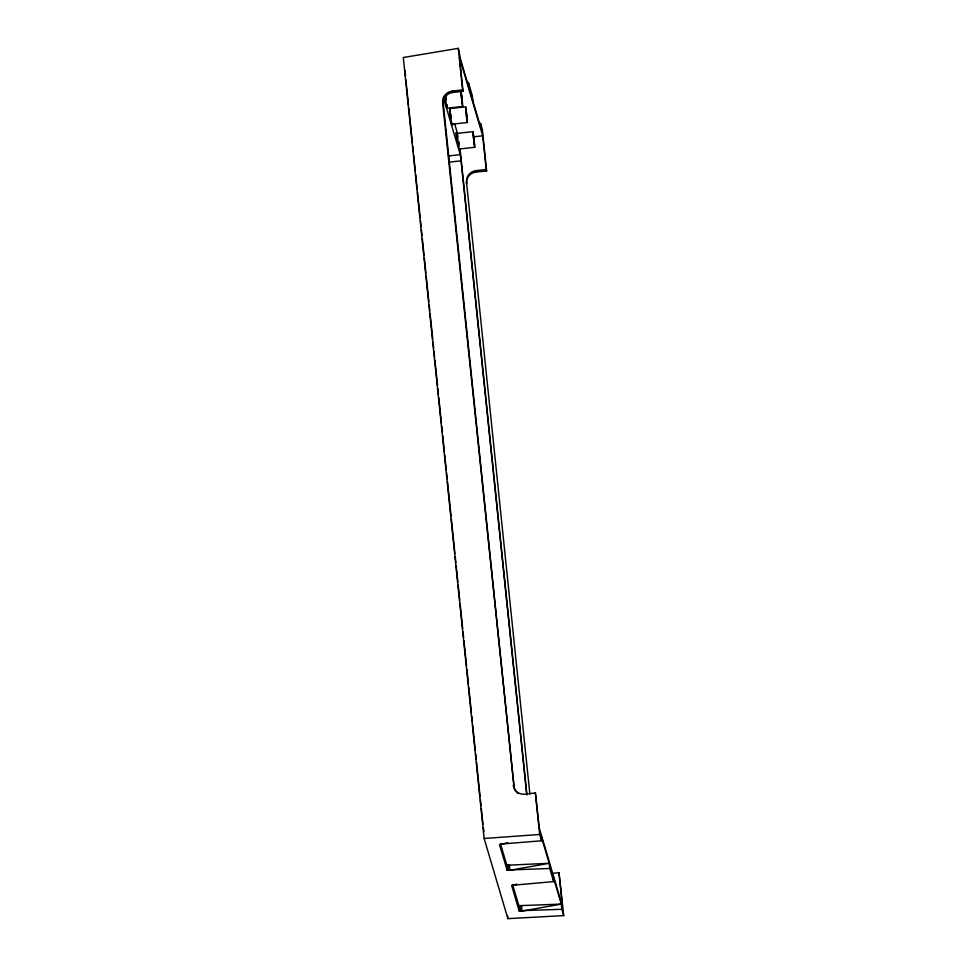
<?xml version="1.0" encoding="UTF-8"?>
<svg xmlns="http://www.w3.org/2000/svg" width="967" height="967" viewBox="0 0 967 967"><rect width="100%" height="100%" fill="white"/><g stroke="black" fill="none" stroke-linecap="round" stroke-linejoin="round"><path stroke-width="1.45" d="M462.069 99.637L462.661 106.491L446.839 108.231L446.73 105.512M466.662 114.275L465.647 106.854L449.812 108.594L451.589 124.26L467.412 122.519L466.819 115.653M451.589 124.26L451.468 121.54M474.011 139.067L472.984 131.633L457.161 133.373L458.926 149.039L474.749 147.298L474.289 141.75M465.647 106.854L466.239 113.719M472.984 131.633L473.576 138.499M486.631 170.99L486.196 169.527L476.006 170.651A10.625 10.432 -16.5 0 0 466.517 182.195L466.577 183.512A10.625 10.432 -2.2 0 1 476.066 172.066L486.631 170.99L482.34 129.481L480.466 123.16L480.998 128.357L460.715 59.857L458.298 48.35L403.287 57.512L484.129 838.486L507.88 918.65L563.713 915.604L561.839 909.282L519.061 910.757L511.628 885.361L553.632 881.59L549.752 868.475L507.107 870.082L499.492 844.687L507.772 842.74M514.081 884.793L516.97 884.164M513.985 786.328L442.644 102.744A10.625 10.395 -29.6 0 1 452.085 91.116L462.601 89.858L463.036 91.321L452.846 92.445A10.625 10.432 -16.5 0 0 443.345 103.989L513.985 786.328A10.625 10.432 -16.5 0 0 517.841 793.327M551.698 873.431L558.974 872.633L562.468 906.333L539.296 828.127L535.38 792.952L524.863 794.209A10.625 10.395 -29.6 0 1 513.272 785.083M473.806 136.806L482.714 135.827L486.196 169.527M448.398 155.965L460.28 154.66L460.788 158.092L526.701 794.523M449.232 162.13L461.102 160.824M501.994 843.986L541.544 840.782L541.012 835.597L549.208 863.289L549.752 868.475M484.129 838.486L539.671 834.473L541.544 840.782M509.512 865.114L549.208 863.289L509.79 870.324L509.512 865.114L506.696 864.752L500.459 843.695M512.546 884.503L518.904 905.68L561.295 904.097L561.839 909.282M462.661 106.491L461.356 97.22M467.412 122.519L466.384 115.085M449.812 108.594L450.223 110.468M474.749 147.298L473.443 138.015M457.161 133.373L457.778 136.77M452.085 91.116L452.846 92.445M442.644 102.744L443.357 103.989M482.714 135.827L459.543 57.621L463.036 91.321M454.683 123.957L457.681 134.099M443.345 97.486L460.28 154.66M558.974 872.633L563.713 915.604M446.754 108.123L445.328 97.014M461.126 91.575L461.924 98.259M458.684 141.726L458.817 142.62M483.935 831.644L483.379 827.595M473.697 136.48L473.274 134.208L473.455 137.181M466.698 117.672L467.121 119.944L466.94 116.971M461.61 95.673L461.186 93.4L461.368 96.374M452.266 123.341L452.544 124.912L452.496 123.655M446.911 104.823L447.117 105.971L447.08 105.052M466.505 112.934L465.937 109.416L466.009 111.253M445.69 95.963L446.162 99.806M473.842 136.855L474.301 140.916M473.733 139.864L474.459 144.724L474.156 140.433M466.553 117.297L465.913 111.29M461.755 96.047L462.407 102.055M461.646 99.069L462.371 103.928L462.299 102.091M450.67 113.816L451.13 117.877M444.421 95.83L444.929 99.166L444.711 96.216M482.98 824.331L481.324 808.678M466.735 114.082L466.952 116.137M458.829 144.325L458.6 141.617M472.803 100.665L472.259 95.479L468.379 82.352L468.91 87.55M553.632 881.59L553.1 876.404L561.295 904.097L521.878 911.119L521.6 905.922M458.298 48.35L462.601 89.858M535.38 792.952L539.671 834.473M466.517 182.195L529.856 794.052M460.062 148.954L526.906 794.801M507.566 915.652L507.88 918.65M405.874 79.717L408.509 105.222M408.823 108.219L412.389 142.717M412.704 145.715L413.32 151.722M413.634 154.72L415.339 171.219M415.653 174.217L417.2 189.218M417.514 192.215L420.162 217.708M420.464 220.718L421.092 226.713M421.394 229.711L422.023 235.706M422.325 238.716L424.042 255.215M424.344 258.213L425.903 273.214M426.205 276.211L428.852 301.704M429.167 304.702L429.783 310.709M430.097 313.707L432.733 339.212M433.047 342.209L433.663 348.205M433.978 351.202L434.594 357.21M434.908 360.207L437.543 385.7M437.858 388.698L438.474 394.705M438.788 397.703L441.423 423.195M441.738 426.205L442.354 432.201M442.668 435.198L444.373 451.698M444.687 454.695L446.234 469.696M446.549 472.694L447.165 478.701M447.479 481.699L451.057 516.197M451.359 519.194L454.937 553.692M455.239 556.69L455.868 562.697M456.17 565.695L457.887 582.194M458.189 585.192L459.748 600.193M460.062 603.19L462.697 628.695M463.012 631.693L463.628 637.688M463.942 640.686L466.577 666.19M466.892 669.188L468.439 684.189M468.753 687.186L471.388 712.679M471.703 715.689L472.319 721.684M472.633 724.682L475.268 750.187M475.583 753.184L476.199 759.18M476.513 762.177L480.091 796.675M480.394 799.685L481.022 805.68M461.489 97.691L460.872 91.249M458.467 142.657L458.817 146.319M405.548 76.441L405.088 70.361M520.887 905.934L521.165 911.144M520.548 905.934L520.826 911.132M520.222 905.922L520.512 911.119M519.92 905.898L520.21 911.095M519.654 905.861L519.932 911.071M519.412 905.825L519.69 911.035M519.206 905.789L519.484 910.987M518.904 905.68L519.315 910.938M518.783 905.547L519.061 910.757M508.799 865.127L509.077 870.336M508.461 865.127L508.739 870.336M508.134 865.114L508.424 870.312M507.832 865.09L508.122 870.3M507.566 865.066L507.844 870.264M507.324 865.018L507.602 870.227M507.119 864.981L507.397 870.179M506.95 864.933L507.228 870.131M506.817 864.873L507.107 870.082M506.696 864.752L506.974 869.949M476.006 170.651L476.066 172.066M449.534 110.867L450.138 116.161L449.57 110.903M456.194 132.733L457.004 139.973L456.194 132.733"/></g></svg>
